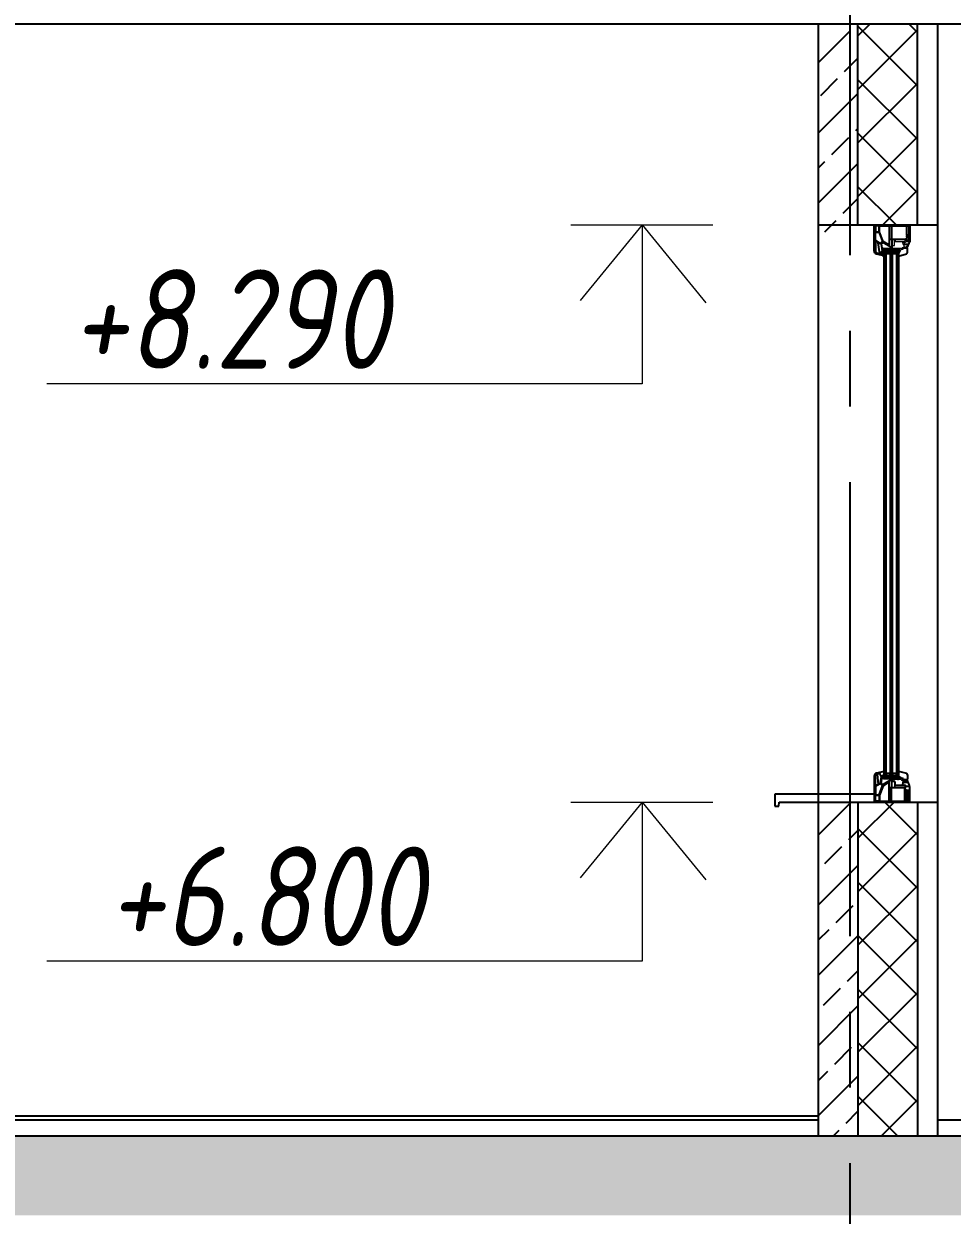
# Model space of a CAD drawing. Header units: millimetres. Extents: x -257254 to 390979, y -202328 to 355504.
# Drawn here: x 98548 to 100886, y 42935 to 45935 of the extents above; entities that cross this region are included whole.
import ezdxf
from ezdxf.enums import TextEntityAlignment as Align

# ---------------------------------------------------------------- set-up
doc = ezdxf.new("R2010")
doc.units = ezdxf.units.MM
doc.linetypes.add('CENTER2', pattern=[28.575, 19.05, -3.175, 3.175, -3.175])
doc.layers.get('0').update_dxf_attribs({"lineweight": 25})
for name, color, linetype in [('G_S1', 3, 'Continuous'), ('GASKET', 5, 'Continuous'), ('PVC', 7, 'Continuous'), ('оси', 1, 'CENTER2'), ('разрез', 40, 'Continuous')]:
    doc.layers.add(name, color=color, linetype=linetype)
doc.layers.add('RAZMER', color=250, linetype='Continuous', lineweight=13)
doc.layers.add('покрытия', color=6, linetype='Continuous', lineweight=18)
doc.styles.add('SIMPLEX', font='simplex.shx', dxfattribs={"width": 0.8, "oblique": 10})
pattern_1 = [(45, (-30, -18000), (-67.35192, 67.35192), []), (135, (-30, -18000), (-67.35192, -67.35192), [])]

msp = doc.modelspace()

# ---------------------------------------------------------------- hatches: boundary and pattern name
at = {"layer": 'разрез'}
h = msp.add_hatch(dxfattribs=at)
h.set_pattern_fill('NET', color=256, scale=30, angle=45)
h.set_pattern_definition(pattern_1)
h.paths.add_polyline_path([(100799.02596, 45935.34196), (100649.02596, 45935.34196), (100649.02596, 45428.85472), (100799.02596, 45428.85472)])
h = msp.add_hatch(dxfattribs=at)
h.set_pattern_fill('JIS_STN_2.5', color=256, scale=50)
h.set_pattern_definition([(45, (-80, -15017.21), (-88.38835, 88.38835), []), (45, (8.25, -15017.21), (-88.38835, 88.38835), [60, -25])])
h.paths.add_polyline_path([(100649.02596, 43975.34196), (100549.02596, 43975.34196), (100549.02596, 43135.34196), (100649.02596, 43135.34196)])
h.paths.add_polyline_path([(100649.02596, 45918.12924), (100549.02596, 45918.12924), (100549.02596, 45411.642), (100649.02596, 45411.642)])
h = msp.add_hatch(dxfattribs=at)
h.set_pattern_fill('NET', color=256, scale=30, angle=45)
h.set_pattern_definition(pattern_1)
h.paths.add_polyline_path([(100799.02596, 43975.34196), (100751.56261, 43975.34196), (100649.02596, 43975.34196), (100649.02596, 43135.34196), (100799.02596, 43135.34196)])
h = msp.add_hatch(dxfattribs=at)
h.set_pattern_fill('JIS_STN_2.5', color=256, scale=50)
h.set_pattern_definition([(45, (0, 3000), (-88.38835, 88.38835), []), (45, (88.25, 3000), (-88.38835, 88.38835), [60, -25])])
h.paths.add_polyline_path([(92229.02595, 43135.34196), (89829.02595, 43135.34196), (89829.02595, 42935.34196), (92229.02595, 42935.34196)])
h.paths.add_polyline_path([(96429.02596, 43135.34196), (92229.02596, 43135.34196), (92229.02596, 43015.34196), (92229.02595, 42935.34196), (96429.02596, 42935.34196)])
h.paths.add_polyline_path([(100629.02596, 43135.34196), (96429.02596, 43135.34196), (96429.02596, 42935.34196), (100629.02596, 42935.34196)])
h.paths.add_polyline_path([(102169.02596, 43135.34196), (100629.02596, 43135.34196), (100629.02596, 42935.34196), (102169.02596, 42935.34196)])

# ---------------------------------------------------------------- linework, layer by layer
at = {"color": 1, "linetype": 'Continuous', "lineweight": 25}
for p, q in [((100713.29793, 45366.57059), (100753.30821, 45369.55876)), ((100753.30821, 45366.57059), (100713.29793, 45369.55876)), ((100713.29793, 44037.62609), (100753.30821, 44034.63792)), ((100753.30821, 44037.62609), (100713.29793, 44034.63792))]:
    msp.add_line(p, q, dxfattribs=at)
at = {"color": 5}
for p, q in [((100720.33519, 45362.79024), (100719.33519, 45362.79024)), ((100720.33519, 45361.79024), (100719.33519, 45361.79024)), ((100720.33519, 45360.79024), (100719.33519, 45360.79024)), ((100720.33519, 45362.79024), (100720.33519, 45363.79024)), ((100721.33519, 45362.79024), (100721.33519, 45363.79024)), ((100722.33519, 45362.79024), (100722.33519, 45363.79024)), ((100723.33519, 45362.79024), (100723.33519, 45363.79024)), ((100724.33519, 45362.79024), (100724.33519, 45363.79024)), ((100725.33519, 45362.79024), (100725.33519, 45363.79024)), ((100726.33519, 45362.79024), (100726.33519, 45363.79024)), ((100727.33519, 45362.79024), (100727.33519, 45363.79024)), ((100728.33519, 45362.79024), (100728.33519, 45363.79024)), ((100729.33519, 45362.79024), (100729.33519, 45363.79024)), ((100730.33519, 45362.79024), (100730.33519, 45363.79024)), ((100730.33519, 45362.79024), (100730.33519, 45363.79024)), ((100730.33519, 45362.79024), (100731.33519, 45362.79024)), ((100731.33519, 45361.79024), (100730.33519, 45361.79024)), ((100731.33519, 45360.79024), (100730.33519, 45360.79024)), ((100731.33519, 45362.79024), (100731.33519, 45363.79024)), ((100736.33519, 45362.79024), (100735.33519, 45362.79024)), ((100736.33519, 45361.79024), (100735.33519, 45361.79024)), ((100736.33519, 45360.79024), (100735.33519, 45360.79024)), ((100736.33519, 45362.79024), (100736.33519, 45363.79024)), ((100737.33519, 45362.79024), (100737.33519, 45363.79024)), ((100738.33519, 45362.79024), (100738.33519, 45363.79024)), ((100739.33519, 45362.79024), (100739.33519, 45363.79024)), ((100740.33519, 45362.79024), (100740.33519, 45363.79024)), ((100741.33519, 45362.79024), (100741.33519, 45363.79024)), ((100742.33519, 45362.79024), (100742.33519, 45363.79024)), ((100743.33519, 45362.79024), (100743.33519, 45363.79024)), ((100744.33519, 45362.79024), (100744.33519, 45363.79024)), ((100745.33519, 45362.79024), (100745.33519, 45363.79024)), ((100746.33519, 45362.79024), (100746.33519, 45363.79024)), ((100746.33519, 45362.79024), (100746.33519, 45363.79024)), ((100746.33519, 45362.79024), (100747.33519, 45362.79024)), ((100747.33519, 45361.79024), (100746.33519, 45361.79024)), ((100747.33519, 45360.79024), (100746.33519, 45360.79024)), ((100747.33519, 45362.79024), (100747.33519, 45363.79024)), ((100720.33519, 45359.79024), (100719.33519, 45359.79024)), ((100720.33519, 45358.79024), (100719.33519, 45358.79024)), ((100720.33519, 45357.79024), (100719.33519, 45357.79024)), ((100720.33519, 45357.29024), (100719.33519, 45357.29024)), ((100720.33519, 45357.29024), (100720.33519, 45356.29024)), ((100721.33519, 45357.29024), (100721.33519, 45356.29024)), ((100722.33519, 45357.29024), (100722.33519, 45356.29024)), ((100723.33519, 45357.29024), (100723.33519, 45356.29024)), ((100724.33519, 45357.29024), (100724.33519, 45356.29024)), ((100725.33519, 45357.29024), (100725.33519, 45356.29024)), ((100726.33519, 45357.29024), (100726.33519, 45356.29024)), ((100727.33519, 45357.29024), (100727.33519, 45356.29024)), ((100728.33519, 45357.29024), (100728.33519, 45356.29024)), ((100729.33519, 45357.29024), (100729.33519, 45356.29024)), ((100731.33519, 45359.79024), (100730.33519, 45359.79024)), ((100731.33519, 45358.79024), (100730.33519, 45358.79024)), ((100731.33519, 45357.79024), (100730.33519, 45357.79024)), ((100730.33519, 45357.29024), (100730.33519, 45356.29024)), ((100730.33519, 45357.29024), (100730.33519, 45356.29024)), ((100730.33519, 45357.29024), (100731.33519, 45357.29024)), ((100731.33519, 45357.29024), (100731.33519, 45356.29024)), ((100736.33519, 45359.79024), (100735.33519, 45359.79024)), ((100736.33519, 45358.79024), (100735.33519, 45358.79024)), ((100736.33519, 45357.79024), (100735.33519, 45357.79024)), ((100736.33519, 45357.29024), (100735.33519, 45357.29024)), ((100736.33519, 45357.29024), (100736.33519, 45356.29024)), ((100737.33519, 45357.29024), (100737.33519, 45356.29024)), ((100738.33519, 45357.29024), (100738.33519, 45356.29024)), ((100739.33519, 45357.29024), (100739.33519, 45356.29024)), ((100740.33519, 45357.29024), (100740.33519, 45356.29024)), ((100741.33519, 45357.29024), (100741.33519, 45356.29024)), ((100742.33519, 45357.29024), (100742.33519, 45356.29024)), ((100743.33519, 45357.29024), (100743.33519, 45356.29024)), ((100744.33519, 45357.29024), (100744.33519, 45356.29024)), ((100745.33519, 45357.29024), (100745.33519, 45356.29024)), ((100747.33519, 45359.79024), (100746.33519, 45359.79024)), ((100747.33519, 45358.79024), (100746.33519, 45358.79024)), ((100747.33519, 45357.79024), (100746.33519, 45357.79024)), ((100746.33519, 45357.29024), (100746.33519, 45356.29024)), ((100746.33519, 45357.29024), (100746.33519, 45356.29024)), ((100746.33519, 45357.29024), (100747.33519, 45357.29024)), ((100747.33519, 45357.29024), (100747.33519, 45356.29024)), ((100720.33519, 44046.90644), (100719.33519, 44046.90644)), ((100720.33519, 44046.40644), (100719.33519, 44046.40644)), ((100720.33519, 44045.40644), (100719.33519, 44045.40644)), ((100720.33519, 44044.40644), (100719.33519, 44044.40644)), ((100720.33519, 44043.40644), (100719.33519, 44043.40644)), ((100720.33519, 44042.40644), (100719.33519, 44042.40644)), ((100720.33519, 44041.40644), (100719.33519, 44041.40644)), ((100720.33519, 44046.90644), (100720.33519, 44047.90644)), ((100720.33519, 44041.40644), (100720.33519, 44040.40644)), ((100721.33519, 44046.90644), (100721.33519, 44047.90644)), ((100721.33519, 44041.40644), (100721.33519, 44040.40644)), ((100722.33519, 44046.90644), (100722.33519, 44047.90644)), ((100722.33519, 44041.40644), (100722.33519, 44040.40644)), ((100723.33519, 44046.90644), (100723.33519, 44047.90644)), ((100723.33519, 44041.40644), (100723.33519, 44040.40644)), ((100724.33519, 44046.90644), (100724.33519, 44047.90644)), ((100724.33519, 44041.40644), (100724.33519, 44040.40644)), ((100725.33519, 44046.90644), (100725.33519, 44047.90644)), ((100725.33519, 44041.40644), (100725.33519, 44040.40644)), ((100726.33519, 44046.90644), (100726.33519, 44047.90644)), ((100726.33519, 44041.40644), (100726.33519, 44040.40644)), ((100727.33519, 44046.90644), (100727.33519, 44047.90644)), ((100727.33519, 44041.40644), (100727.33519, 44040.40644)), ((100728.33519, 44046.90644), (100728.33519, 44047.90644)), ((100728.33519, 44041.40644), (100728.33519, 44040.40644)), ((100729.33519, 44046.90644), (100729.33519, 44047.90644)), ((100729.33519, 44041.40644), (100729.33519, 44040.40644)), ((100730.33519, 44046.90644), (100730.33519, 44047.90644)), ((100730.33519, 44046.90644), (100730.33519, 44047.90644)), ((100730.33519, 44046.90644), (100731.33519, 44046.90644)), ((100731.33519, 44046.40644), (100730.33519, 44046.40644)), ((100731.33519, 44045.40644), (100730.33519, 44045.40644)), ((100731.33519, 44044.40644), (100730.33519, 44044.40644)), ((100731.33519, 44043.40644), (100730.33519, 44043.40644)), ((100731.33519, 44042.40644), (100730.33519, 44042.40644)), ((100730.33519, 44041.40644), (100730.33519, 44040.40644)), ((100730.33519, 44041.40644), (100730.33519, 44040.40644)), ((100730.33519, 44041.40644), (100731.33519, 44041.40644)), ((100731.33519, 44046.90644), (100731.33519, 44047.90644)), ((100731.33519, 44041.40644), (100731.33519, 44040.40644)), ((100736.33519, 44046.90644), (100735.33519, 44046.90644)), ((100736.33519, 44046.40644), (100735.33519, 44046.40644)), ((100736.33519, 44045.40644), (100735.33519, 44045.40644)), ((100736.33519, 44044.40644), (100735.33519, 44044.40644)), ((100736.33519, 44043.40644), (100735.33519, 44043.40644)), ((100736.33519, 44042.40644), (100735.33519, 44042.40644)), ((100736.33519, 44041.40644), (100735.33519, 44041.40644)), ((100736.33519, 44046.90644), (100736.33519, 44047.90644)), ((100736.33519, 44041.40644), (100736.33519, 44040.40644)), ((100737.33519, 44046.90644), (100737.33519, 44047.90644)), ((100737.33519, 44041.40644), (100737.33519, 44040.40644)), ((100738.33519, 44046.90644), (100738.33519, 44047.90644)), ((100738.33519, 44041.40644), (100738.33519, 44040.40644)), ((100739.33519, 44046.90644), (100739.33519, 44047.90644)), ((100739.33519, 44041.40644), (100739.33519, 44040.40644)), ((100740.33519, 44046.90644), (100740.33519, 44047.90644)), ((100740.33519, 44041.40644), (100740.33519, 44040.40644)), ((100741.33519, 44046.90644), (100741.33519, 44047.90644)), ((100741.33519, 44041.40644), (100741.33519, 44040.40644)), ((100742.33519, 44046.90644), (100742.33519, 44047.90644)), ((100742.33519, 44041.40644), (100742.33519, 44040.40644)), ((100743.33519, 44046.90644), (100743.33519, 44047.90644)), ((100743.33519, 44041.40644), (100743.33519, 44040.40644)), ((100744.33519, 44046.90644), (100744.33519, 44047.90644)), ((100744.33519, 44041.40644), (100744.33519, 44040.40644)), ((100745.33519, 44046.90644), (100745.33519, 44047.90644)), ((100745.33519, 44041.40644), (100745.33519, 44040.40644)), ((100746.33519, 44046.90644), (100746.33519, 44047.90644)), ((100746.33519, 44046.90644), (100746.33519, 44047.90644)), ((100746.33519, 44046.90644), (100747.33519, 44046.90644)), ((100747.33519, 44046.40644), (100746.33519, 44046.40644)), ((100747.33519, 44045.40644), (100746.33519, 44045.40644)), ((100747.33519, 44044.40644), (100746.33519, 44044.40644)), ((100747.33519, 44043.40644), (100746.33519, 44043.40644)), ((100747.33519, 44042.40644), (100746.33519, 44042.40644)), ((100746.33519, 44041.40644), (100746.33519, 44040.40644)), ((100746.33519, 44041.40644), (100746.33519, 44040.40644)), ((100746.33519, 44041.40644), (100747.33519, 44041.40644)), ((100747.33519, 44046.90644), (100747.33519, 44047.90644)), ((100747.33519, 44041.40644), (100747.33519, 44040.40644))]:
    msp.add_line(p, q, dxfattribs=at)
for points in [[(100727.68936, 45378.96636, -0.5773502692), (100727.23936, 45378.70655), (100712.28759, 45387.33896, -0.1763269807), (100712.15568, 45387.49616), (100703.60745, 45410.98224, -0.0874886635), (100703.58936, 45411.08484), (100703.58936, 45426.03194, -0.4142135624), (100703.88936, 45426.33194), (100727.38936, 45426.33194, -0.4142135624), (100727.68936, 45426.03194)], [(100727.68936, 44025.23032, 0.5773502692), (100727.23936, 44025.49013), (100712.28759, 44016.85772, 0.1763269807), (100712.15568, 44016.70052), (100703.60745, 43993.21444, 0.0874886635), (100703.58936, 43993.11184), (100703.58936, 43978.16474, 0.4142135624), (100703.88936, 43977.86474), (100727.38936, 43977.86474, 0.4142135624), (100727.68936, 43978.16474)]]:
    msp.add_lwpolyline(points, format="xyb", close=True)
at = {"color": 1, "linetype": 'Continuous', "lineweight": 25}
for points in [[(100715.30771, 45366.57059), (100713.29793, 45366.57059), (100713.29793, 45369.55876), (100753.30821, 45369.55876), (100753.30821, 45366.57059)], [(100715.30771, 44037.62609), (100713.29793, 44037.62609), (100713.29793, 44034.63792), (100753.30821, 44034.63792), (100753.30821, 44037.62609)]]:
    msp.add_lwpolyline(points, close=True, dxfattribs=at)
at = {"color": 5}
for points in [[(100731.33519, 45363.79024), (100731.33519, 45356.29024), (100719.33519, 45356.29024), (100719.33519, 45363.79024)], [(100730.33519, 45362.79024), (100730.33519, 45357.29024), (100720.33519, 45357.29024), (100720.33519, 45362.79024)], [(100747.33519, 45363.79024), (100747.33519, 45356.29024), (100735.33519, 45356.29024), (100735.33519, 45363.79024)], [(100746.33519, 45362.79024), (100746.33519, 45357.29024), (100736.33519, 45357.29024), (100736.33519, 45362.79024)], [(100731.33519, 44040.40644), (100731.33519, 44047.90644), (100719.33519, 44047.90644), (100719.33519, 44040.40644)], [(100730.33519, 44041.40644), (100730.33519, 44046.90644), (100720.33519, 44046.90644), (100720.33519, 44041.40644)], [(100747.33519, 44040.40644), (100747.33519, 44047.90644), (100735.33519, 44047.90644), (100735.33519, 44040.40644)], [(100746.33519, 44041.40644), (100746.33519, 44046.90644), (100736.33519, 44046.90644), (100736.33519, 44041.40644)]]:
    msp.add_lwpolyline(points, close=True, dxfattribs=at)
at = {"layer": 'G_S1'}
for points in [[(100715.33519, 44037.62609), (100715.33519, 45366.57059), (100719.33519, 45366.5704), (100719.33519, 44037.62609)], [(100731.33519, 44037.62609), (100731.33519, 45366.57078), (100735.33519, 45366.57059), (100735.33519, 44037.62609)], [(100747.33519, 44037.62704), (100747.33515, 45366.57078), (100751.33515, 45366.57059), (100751.33519, 44037.62704)]]:
    msp.add_lwpolyline(points, close=True, dxfattribs=at)
at = {"layer": 'GASKET', "color": 5, "linetype": 'Continuous'}
msp.add_lwpolyline([(100712.66519, 45360.41237, 0.4142135624), (100711.96519, 45361.11237), (100711.86519, 45361.11237, 0.4142135624), (100711.56519, 45360.81237), (100711.56519, 45359.96597), (100711.26519, 45359.79276, -0.5773502692), (100710.36519, 45360.31238), (100710.36519, 45360.76238, 0.4142135624), (100709.86519, 45361.26238), (100709.56519, 45361.26238, 0.0200240707), (100709.28519, 45361.25116, 0.3909468838), (100708.36519, 45360.25437), (100708.36519, 45355.27039, 0.3909468838), (100709.28519, 45354.2736), (100709.56519, 45354.26238), (100709.86519, 45354.26238, 0.4142135624), (100710.36519, 45354.76238), (100710.36519, 45355.21238, -0.5773502692), (100711.26519, 45355.732), (100711.56519, 45355.55879), (100711.56519, 45351.51198), (100714.94904, 45350.49756, 0.5023341752), (100715.33518, 45350.78493), (100715.33519, 45357.54674), (100712.89791, 45358.27739, -0.349418093), (100712.66519, 45358.56975)], format="xyb", close=True, dxfattribs=at)
at = {"layer": 'PVC'}
for p, q in [((100690.01427, 45363.39129), (100690.01427, 45428.85472)), ((100692.88212, 45428.88273), (100701.47646, 45428.88273)), ((100692.96827, 45428.85472), (100701.56261, 45428.85472)), ((100704.85208, 45428.88273), (100745.17646, 45428.88273)), ((100748.55208, 45428.88273), (100757.14642, 45428.88273)), ((100748.63823, 45428.85472), (100757.23257, 45428.85472)), ((100760.51427, 45428.88273), (100764.91427, 45428.88273)), ((100768.28212, 45428.88273), (100777.14642, 45428.88273)), ((100768.36827, 45428.85472), (100777.23257, 45428.85472)), ((100780.01427, 45428.88273), (100780.01427, 45390.33273)), ((100734.01427, 45391.58273), (100734.01427, 45370.08273)), ((100734.10042, 45391.55472), (100734.10042, 45370.05472)), ((100768.07554, 45392.58273), (100735.01427, 45392.58273)), ((100768.16169, 45392.55472), (100735.10042, 45392.55472)), ((100768.02449, 45389.96038), (100768.5585, 45391.95332)), ((100768.11064, 45389.93236), (100768.64465, 45391.92531)), ((100771.4421, 45396.58273), (100770.4421, 45395.58273)), ((100770.4421, 45395.58273), (100771.50423, 45390.36219)), ((100771.52825, 45396.55472), (100770.52825, 45395.55472)), ((100770.52825, 45395.55472), (100771.59038, 45390.33418)), ((100776.21427, 45396.58273), (100771.4421, 45396.58273)), ((100776.30042, 45396.55472), (100771.52825, 45396.55472)), ((100775.52187, 45390.35331), (100775.71869, 45391.46956)), ((100775.60801, 45390.3253), (100775.80484, 45391.44154)), ((100776.21109, 45391.88273), (100777.21427, 45391.88273)), ((100776.29724, 45391.85472), (100777.30042, 45391.85472)), ((100777.71427, 45392.38273), (100777.71427, 45395.08273)), ((100777.80042, 45392.35472), (100777.80042, 45395.05472)), ((100780.01427, 45390.33273), (100779.26427, 45389.58273)), ((100707.52946, 45380.11691), (100709.96869, 45366.28335)), ((100707.61561, 45380.0889), (100710.05484, 45366.25533)), ((100711.09934, 45384.28984), (100707.80955, 45381.00005)), ((100711.18549, 45384.26183), (100707.8957, 45380.97203)), ((100709.81427, 45361.23273), (100709.51427, 45361.23273)), ((100709.90042, 45361.20472), (100709.60042, 45361.20472)), ((100710.01427, 45365.7624), (100710.01427, 45363.08273)), ((100710.10042, 45365.73439), (100710.10042, 45363.05472)), ((100710.31427, 45360.28273), (100710.31427, 45360.73273)), ((100710.40042, 45360.25472), (100710.40042, 45360.70472)), ((100711.51427, 45361.58273), (100711.51427, 45359.93632)), ((100711.60042, 45361.55472), (100711.60042, 45359.90831)), ((100731.01427, 45373.64779), (100712.30645, 45384.44876)), ((100731.10042, 45373.61978), (100712.3926, 45384.42074)), ((100731.51427, 45370.08273), (100731.51427, 45372.78177)), ((100731.60042, 45370.05472), (100731.60042, 45372.75375)), ((100733.51427, 45369.58273), (100732.01427, 45369.58273)), ((100733.60042, 45369.55472), (100732.10042, 45369.55472)), ((100751.33515, 45356.42855), (100756.85995, 45367.20381)), ((100751.33515, 45350.85472), (100751.33515, 45362.00239)), ((100759.01852, 45368.55472), (100762.10042, 45368.55472)), ((100762.60042, 45369.05472), (100762.60042, 45369.45472)), ((100764.70042, 45371.55472), (100767.0121, 45371.55472)), ((100767.0121, 45371.55472), (100773.35042, 45371.55472)), ((100771.04741, 45389.76361), (100768.33415, 45389.58339)), ((100771.13356, 45389.73559), (100768.4203, 45389.55538)), ((100769.85042, 45373.75472), (100769.56597, 45372.14154)), ((100774.10042, 45370.80472), (100773.35042, 45371.55472)), ((100774.10042, 45359.92118), (100774.10042, 45370.80472)), ((100778.76427, 45389.58273), (100775.98113, 45389.76759)), ((100778.85042, 45389.55472), (100776.06728, 45389.73957)), ((100779.26427, 45389.58273), (100778.76427, 45389.58273)), ((100779.35042, 45389.55472), (100778.85042, 45389.55472)), ((100711.13662, 45351.59295), (100695.94372, 45355.66388)), ((100709.51427, 45354.23273), (100709.81427, 45354.23273)), ((100709.60042, 45354.20472), (100709.90042, 45354.20472)), ((100710.31427, 45354.73273), (100710.31427, 45355.18273)), ((100710.40042, 45354.70472), (100710.40042, 45355.15472)), ((100711.51427, 45359.93632), (100711.21427, 45359.76312)), ((100711.21427, 45355.70235), (100711.51427, 45355.52914)), ((100711.60042, 45359.90831), (100711.30042, 45359.7351)), ((100711.30042, 45355.67433), (100711.60042, 45355.50113)), ((100711.51427, 45355.52914), (100711.51427, 45351.88273)), ((100711.60042, 45355.50113), (100711.60042, 45351.85472)), ((100751.33515, 45350.57064), (100771.38605, 45356.13342)), ((100754.4248, 45359.66375), (100754.60042, 45359.66375)), ((100754.90042, 45350.55472), (100754.90042, 45350.55472)), ((100690.10042, 44040.83341), (100690.10042, 43975.34196)), ((100715.33519, 44052.63174), (100696.02987, 44048.56081)), ((100710.10042, 44038.46229), (100710.10042, 44041.14196)), ((100751.33518, 44053.62604), (100771.38605, 44048.06327)), ((100751.33519, 44041.1452), (100756.85995, 44036.99287)), ((100774.10042, 44044.2755), (100774.10042, 44033.39196)), ((100707.61561, 44024.10778), (100710.05484, 44037.94135)), ((100711.18549, 44019.93486), (100707.8957, 44023.22465)), ((100731.10042, 44030.5769), (100712.3926, 44019.77594)), ((100731.60042, 44034.14196), (100731.60042, 44031.44293)), ((100733.60042, 44034.64196), (100732.10042, 44034.64196)), ((100734.10042, 44012.64196), (100734.10042, 44034.14196)), ((100768.16169, 44011.64196), (100735.10042, 44011.64196)), ((100759.01852, 44035.64196), (100762.10042, 44035.64196)), ((100762.60042, 44035.14196), (100762.60042, 44034.74196)), ((100764.70042, 44032.64196), (100767.0121, 44032.64196)), ((100765.75042, 44028.64196), (100766.21311, 44028.64196)), ((100765.75042, 44026.64196), (100767.36781, 44026.64196)), ((100766.64612, 44028.89196), (100767.6634, 44030.65394)), ((100767.7228, 44030.99077), (100767.5045, 44032.22879)), ((100767.80083, 44026.89196), (100769.85042, 44030.44196)), ((100768.11064, 44014.26432), (100768.64465, 44012.27137)), ((100776.06728, 44014.45711), (100768.4203, 44014.6413)), ((100769.85042, 44030.44196), (100769.56597, 44032.05514)), ((100770.05838, 44032.64196), (100773.35042, 44032.64196)), ((100774.10042, 44033.39196), (100773.35042, 44032.64196)), ((100778.85042, 44014.64196), (100776.06728, 44014.45711)), ((100779.35042, 44014.64196), (100778.85042, 44014.64196)), ((100780.10042, 44013.89196), (100779.35042, 44014.64196)), ((100780.10042, 43975.34196), (100780.10042, 44013.89196)), ((100690.10042, 43975.34196), (100701.56261, 43975.34196)), ((100701.56261, 43975.34196), (100768.36827, 43975.34196)), ((100768.36827, 43975.34196), (100780.10042, 43975.34196))]:
    msp.add_line(p, q, dxfattribs=at)
at = {"layer": 'PVC', "linetype": 'Continuous', "lineweight": 0}
for p, q in [((100741.10042, 45377.55472), (100741.10042, 45392.05472)), ((100741.60042, 45392.55472), (100742.60042, 45392.55472)), ((100743.10042, 45392.05472), (100743.10042, 45387.55472)), ((100735.10039, 45370.05876), (100735.10039, 45376.55472)), ((100735.60039, 45377.05472), (100740.60042, 45377.05472)), ((100749.80039, 45369.55876), (100735.60039, 45369.55876)), ((100743.60042, 45387.05472), (100767.44238, 45387.05472)), ((100750.10039, 45369.85876), (100749.80039, 45369.55876)), ((100750.40039, 45369.55876), (100750.10039, 45369.85876)), ((100759.60039, 45369.55876), (100750.40039, 45369.55876)), ((100760.10039, 45371.05876), (100760.10039, 45370.05876)), ((100762.47117, 45371.55876), (100760.60039, 45371.55876)), ((100763.10139, 45380.05367), (100762.20593, 45384.45503)), ((100765.13356, 45371.73559), (100762.47117, 45371.55876)), ((100762.69589, 45385.05472), (100767.44238, 45385.05472)), ((100764.11363, 45379.96852), (100763.94491, 45379.79981)), ((100765.52825, 45378.55472), (100764.52825, 45377.55472)), ((100764.52825, 45377.55472), (100765.59038, 45372.33418)), ((100775.07189, 45380.55431), (100765.52784, 45380.55431)), ((100773.26639, 45378.55472), (100765.52825, 45378.55472)), ((100769.60801, 45372.3253), (100769.8401, 45373.64154)), ((100772.85042, 45371.55472), (100770.06728, 45371.73957)), ((100770.33251, 45374.05472), (100771.7927, 45374.05472)), ((100770.40042, 45389.55472), (100776.05838, 45389.55472)), ((100770.40042, 45387.55472), (100777.59838, 45387.55472)), ((100772.25352, 45374.36069), (100773.72721, 45377.86069)), ((100773.35042, 45371.55472), (100772.85042, 45371.55472)), ((100774.10042, 45372.30472), (100773.35042, 45371.55472)), ((100780.10042, 45386.55472), (100774.10042, 45372.30472)), ((100778.05919, 45386.86069), (100775.5327, 45380.86028)), ((100776.05838, 45389.55472), (100779.35042, 45389.55472)), ((100735.10039, 44034.13792), (100735.10039, 44027.64196)), ((100749.80039, 44034.63792), (100735.60039, 44034.63792)), ((100735.60039, 44027.14196), (100740.60042, 44027.14196)), ((100737.10039, 44032.13792), (100737.10039, 44029.64196)), ((100749.04682, 44032.63792), (100737.60039, 44032.63792)), ((100737.60039, 44029.14196), (100740.60042, 44029.14196)), ((100741.10042, 44026.64196), (100741.10042, 44012.14196)), ((100741.60042, 44011.64196), (100742.60042, 44011.64196)), ((100743.10042, 44026.64196), (100743.10042, 44019.64196)), ((100743.10042, 44012.14196), (100743.10042, 44016.64196)), ((100743.60042, 44019.14196), (100760.55287, 44019.14196)), ((100743.60042, 44017.14196), (100767.44238, 44017.14196)), ((100750.10039, 44034.33792), (100749.80039, 44034.63792)), ((100750.40039, 44034.63792), (100750.10039, 44034.33792)), ((100759.60039, 44034.63792), (100750.40039, 44034.63792)), ((100757.78119, 44032.63792), (100751.15395, 44032.63792)), ((100760.10039, 44033.13792), (100760.10039, 44034.13792)), ((100761.9347, 44030.66915), (100760.4347, 44030.66915)), ((100762.47117, 44032.63792), (100760.60039, 44032.63792)), ((100761.04283, 44019.54228), (100763.17426, 44030.01858)), ((100762.71743, 44030.61716), (100761.9347, 44030.66915)), ((100763.10139, 44024.14301), (100762.20593, 44019.74165)), ((100765.13356, 44032.46109), (100762.47117, 44032.63792)), ((100762.69589, 44019.14196), (100767.44238, 44019.14196)), ((100764.11363, 44024.22816), (100763.94491, 44024.39688)), ((100764.52825, 44026.64196), (100765.59038, 44031.8625)), ((100765.52825, 44025.64196), (100764.52825, 44026.64196)), ((100775.07189, 44023.64237), (100765.52784, 44023.64237)), ((100773.26639, 44025.64196), (100765.52825, 44025.64196)), ((100769.60801, 44031.87138), (100769.8401, 44030.55514)), ((100772.85042, 44032.64196), (100770.06728, 44032.45711)), ((100770.33251, 44030.14196), (100771.7927, 44030.14196)), ((100770.40042, 44016.64196), (100777.59838, 44016.64196)), ((100770.40042, 44014.64196), (100776.05838, 44014.64196)), ((100772.25352, 44029.83599), (100773.72721, 44026.33599)), ((100773.35042, 44032.64196), (100772.85042, 44032.64196)), ((100774.10042, 44031.89196), (100773.35042, 44032.64196)), ((100780.10042, 44017.64196), (100774.10042, 44031.89196)), ((100778.05919, 44017.33599), (100775.5327, 44023.3364)), ((100776.05838, 44014.64196), (100779.35042, 44014.64196)), ((100779.35042, 44014.64196), (100780.10042, 44015.39196)), ((100780.10042, 44015.39196), (100780.10042, 44017.64196))]:
    msp.add_line(p, q, dxfattribs=at)
at = {"layer": 'PVC'}
for points in [[(100711.22277, 45351.56494), (100696.02987, 45355.63587, -0.3394542589), (100690.10042, 45363.36327), (100690.10042, 45428.85472), (100780.10042, 45428.85472), (100780.10042, 45390.30472), (100779.35042, 45389.55472), (100780.10042, 45388.80472), (100780.10042, 45386.55472)], [(100732.90042, 45426.35472, -0.4142135624), (100733.40042, 45425.85472), (100733.40042, 45394.89538, -0.2522636525), (100733.17542, 45394.47779, 0.1521672479), (100731.85583, 45392.86722, -0.3056146846), (100731.39232, 45392.55472), (100728.90042, 45392.55472, -0.4142135624), (100728.40042, 45393.05472), (100728.40042, 45425.85472, -0.4142135624), (100728.90042, 45426.35472)], [(100728.90042, 45426.35472), (100776.80042, 45426.35472, -0.4142135624), (100777.30042, 45425.85472), (100777.30042, 45404.05472, -0.4142135624), (100776.80042, 45403.55472), (100772.80042, 45403.55472, -0.4142135624), (100772.30042, 45404.05472), (100772.30042, 45425.85472, -0.4142135624), (100772.80042, 45426.35472)], [(100732.90042, 43977.84196, 0.4142135624), (100733.40042, 43978.34196), (100733.40042, 44009.3013, 0.2522636525), (100733.17542, 44009.71889, -0.1521672479), (100731.85583, 44011.32946, 0.3056146846), (100731.39232, 44011.64196), (100728.90042, 44011.64196, 0.4142135624), (100728.40042, 44011.14196), (100728.40042, 43978.34196, 0.4142135624), (100728.90042, 43977.84196)], [(100728.90042, 43977.84196), (100776.80042, 43977.84196, 0.4142135624), (100777.30042, 43978.34196), (100777.30042, 44000.14196, 0.4142135624), (100776.80042, 44000.64196), (100772.80042, 44000.64196, 0.4142135624), (100772.30042, 44000.14196), (100772.30042, 43978.34196, 0.4142135624), (100772.80042, 43977.84196)]]:
    msp.add_lwpolyline(points, format="xyb", dxfattribs=at)
for points in [[(100693.40042, 45411.60472), (100702.00042, 45411.60472, 0.4142135624), (100702.50042, 45412.10472), (100702.50042, 45425.85472, 0.4142135624), (100702.00042, 45426.35472), (100693.40042, 45426.35472, 0.4142135624), (100692.90042, 45425.85472), (100692.90042, 45412.10472, 0.4142135624)], [(100703.60042, 45411.05472), (100703.60042, 45425.85472, -0.4142135624), (100704.10042, 45426.35472), (100727.20042, 45426.35472, -0.4142135624), (100727.70042, 45425.85472), (100727.70042, 45379.33555, -0.5773502692), (100726.95042, 45378.90253), (100713.6426, 45386.58581, 0.0791628029), (100712.61401, 45386.97956, -0.259106532), (100712.24722, 45387.29782)], [(100692.90042, 45410.00472, -0.4142135624), (100693.40042, 45410.50472), (100702.2799, 45410.50472, -0.3152987889), (100702.74975, 45410.17573), (100711.00701, 45387.48908, -0.415199181), (100710.7066, 45386.84765, 0.110368962), (100709.41772, 45386.02959), (100706.04938, 45382.66125, -0.3394542589), (100705.44583, 45382.58179), (100693.15042, 45389.68055, -0.2679491924), (100692.90042, 45390.11356)], [(100772.30042, 45401.95472, -0.4142135624), (100772.80042, 45402.45472), (100776.80042, 45402.45472, -0.4142135624), (100777.30042, 45401.95472), (100777.30042, 45399.55472, -0.4142135624), (100776.80042, 45399.05472), (100772.80042, 45399.05472, -0.4142135624), (100772.30042, 45399.55472)], [(100692.90042, 45387.68869), (100692.90042, 45363.36327, 0.3394542589), (100696.75456, 45358.34046), (100697.2207, 45358.21556, 0.0665911149), (100703.80331, 45356.45175), (100700.07266, 45384.08047, 0.2914734196), (100699.82456, 45384.55706), (100693.65042, 45388.12171, 0.5773502692)], [(100692.90042, 44016.50799), (100692.90042, 44040.83341, -0.3394542589), (100696.75456, 44045.85622), (100697.2207, 44045.98112, -0.4663076582), (100697.84821, 44045.54174), (100700.07266, 44020.11621, -0.2914734196), (100699.82456, 44019.63962), (100693.65042, 44016.07497, -0.5773502692)], [(100700.7009, 44020.96692), (100698.51942, 44045.90136, -0.3639702343), (100698.88811, 44046.4279), (100703.80331, 44047.74493, -0.5461192343), (100704.17679, 44047.40533, 0.3391374696), (100707.30875, 44041.49214, -0.2932527546), (100707.60042, 44041.03761), (100707.60042, 44038.41855), (100705.15359, 44024.5419, 0.1007420008), (100705.19027, 44023.14616, -0.3298024597), (100704.95311, 44022.60058), (100701.449, 44020.57749, -0.5486187866)], [(100692.90042, 43994.19196, 0.4142135624), (100693.40042, 43993.69196), (100702.2799, 43993.69196, 0.3152987889), (100702.74975, 43994.02095), (100711.00701, 44016.7076, 0.415199181), (100710.7066, 44017.34903, -0.110368962), (100709.41772, 44018.16709), (100706.04938, 44021.53543, 0.3394542589), (100705.44583, 44021.61489), (100693.15042, 44014.51613, 0.2679491924), (100692.90042, 44014.08312)], [(100703.60042, 43993.14196), (100703.60042, 43978.34196, 0.4142135624), (100704.10042, 43977.84196), (100727.20042, 43977.84196, 0.4142135624), (100727.70042, 43978.34196), (100727.70042, 44024.86114, 0.5773502692), (100726.95042, 44025.29415), (100713.6426, 44017.61087, -0.0791628029), (100712.61401, 44017.21712, 0.259106532), (100712.24722, 44016.89886)], [(100693.40042, 43992.59196), (100702.00042, 43992.59196, -0.4142135624), (100702.50042, 43992.09196), (100702.50042, 43978.34196, -0.4142135624), (100702.00042, 43977.84196), (100693.40042, 43977.84196, -0.4142135624), (100692.90042, 43978.34196), (100692.90042, 43992.09196, -0.4142135624)], [(100766.60042, 44002.24196, 0.4142135624), (100767.10042, 44001.74196), (100771.10042, 44001.74196, 0.4142135624), (100771.60042, 44002.24196), (100771.60042, 44004.67263, 0.3728956847), (100771.17172, 44005.16751, -0.1619694649), (100769.76048, 44005.8742), (100768.76048, 44006.8742, -0.1989123674), (100768.02825, 44008.64196, 0.4142135624), (100767.52825, 44009.14196), (100767.10042, 44009.14196, 0.4142135624), (100766.60042, 44008.64196)], [(100766.60042, 43978.34196, 0.4142135624), (100767.10042, 43977.84196), (100771.10042, 43977.84196, 0.4142135624), (100771.60042, 43978.34196), (100771.60042, 44000.14196, 0.4142135624), (100771.10042, 44000.64196), (100767.10042, 44000.64196, 0.4142135624), (100766.60042, 44000.14196)], [(100772.30042, 44002.24196, 0.4142135624), (100772.80042, 44001.74196), (100776.80042, 44001.74196, 0.4142135624), (100777.30042, 44002.24196), (100777.30042, 44004.64196, 0.4142135624), (100776.80042, 44005.14196), (100772.80042, 44005.14196, 0.4142135624), (100772.30042, 44004.64196)]]:
    msp.add_lwpolyline(points, format="xyb", close=True, dxfattribs=at)
for centre, radius, start, end in [((100692.88212, 45429.38273), 0.5, 185.0000001, 270.0000001), ((100701.47646, 45429.38273), 0.5, 270.0000001, 355.0000001), ((100704.85208, 45429.38273), 0.5, 185.0000001, 270.00000011), ((100745.17646, 45429.38273), 0.5, 270.0000001, 355.0000001), ((100748.55208, 45429.38273), 0.5, 185.0000001, 270.0000001), ((100757.14642, 45429.38273), 0.5, 270.0000001, 355.0000001), ((100760.51427, 45429.38273), 0.5, 180.0000001, 270.0000001), ((100764.91427, 45429.38273), 0.5, 270.0000001, 0.0000001), ((100768.28212, 45429.38273), 0.5, 185.0000001, 270.00000011), ((100777.14642, 45429.38273), 0.5, 270.0000001, 355.0000001), ((100735.01427, 45391.58273), 1, 90.0000001, 180.0000001), ((100735.10042, 45391.55472), 1, 90.0000001, 180.0000001), ((100768.07554, 45392.08273), 0.5, 345.0000001, 90.0000001), ((100768.16169, 45392.05472), 0.5, 345.0000001, 90.0000001), ((100771.01427, 45390.26251), 0.5, 273.8000001, 11.5000001), ((100771.10042, 45390.23449), 0.5, 273.8000001, 11.5000001), ((100776.01427, 45390.26649), 0.5, 170.0000001, 266.2000001), ((100776.10042, 45390.23848), 0.5, 170.0000001, 266.2000001), ((100776.21109, 45391.38273), 0.5, 90.0000001, 170.0000001), ((100776.29724, 45391.35472), 0.5, 90.0000001, 170.0000001), ((100776.21427, 45395.08273), 1.5, 0.0000001, 90.0000001), ((100776.30042, 45395.05472), 1.5, 0.0000001, 90.0000001), ((100777.21427, 45392.38273), 0.5, 270.0000001, 0.0000001), ((100777.30042, 45392.35472), 0.5, 270.0000001, 0.0000001), ((100698.01427, 45363.39129), 8, 180.0000001, 255.0000001), ((100709.51427, 45357.73273), 3.5, 90.0000001, 270.0000001), ((100709.60042, 45357.70472), 3.5, 90.0000001, 270.0000001), ((100708.51427, 45380.29056), 1, 134.80690669, 190.0000001), ((100708.60042, 45380.26255), 1, 134.80690669, 190.0000001), ((100709.81427, 45360.73273), 0.5, 0.0000001, 90.0000001), ((100709.90042, 45360.70472), 0.5, 0.0000001, 90.0000001), ((100707.01427, 45365.7624), 3, 0.0000001, 10.0000001), ((100710.51427, 45363.08273), 0.5, 180.0000001, 270.0000001), ((100707.10042, 45365.73439), 3, 0.0000001, 10.0000001), ((100710.60042, 45363.05472), 0.5, 180.0000001, 270.0000001), ((100710.91427, 45360.28273), 0.6, 180.0000001, 300.0000001), ((100711.00042, 45360.25472), 0.6, 180.0000001, 300.0000001), ((100710.51427, 45361.58273), 1, 0.0000001, 90.0000001), ((100710.60042, 45361.55472), 1, 0.0000001, 90.0000001), ((100711.80645, 45383.58273), 1, 60.0000001, 135.0000001), ((100711.8926, 45383.55472), 1, 60.0000001, 135.0000001), ((100730.51427, 45372.78177), 1, 0.0000001, 60.0000001), ((100730.60042, 45372.75375), 1, 0.0000001, 60.0000001), ((100732.01427, 45370.08273), 0.5, 180.0000001, 270.0000001), ((100732.10042, 45370.05472), 0.5, 180.0000001, 270.0000001), ((100733.51427, 45370.08273), 0.5, 270.0000001, 0.0000001), ((100733.60042, 45370.05472), 0.5, 270.0000001, 0.0000001), ((100759.01852, 45366.15472), 2.4, 90, 154.07952885), ((100762.10042, 45369.05472), 0.5, 270, 0), ((100764.70042, 45369.45472), 2.1, 90, 180), ((100768.31427, 45389.88273), 0.3, 165.0000001, 273.8000001), ((100768.40042, 45389.85472), 0.3, 165.0000001, 273.8000001), ((100709.81427, 45354.73273), 0.5, 270.0000001, 0.0000001), ((100709.90042, 45354.70472), 0.5, 270.0000001, 0.0000001), ((100710.91427, 45355.18273), 0.6, 60.0000001, 180.0000001), ((100711.00042, 45355.15472), 0.6, 60.0000001, 180.0000001), ((100711.21427, 45351.88273), 0.3, 255.0000001, 0.0000001), ((100711.30042, 45351.85472), 0.3, 255.0000001, 0.0000001), ((100770.10042, 45359.92118), 4, 288.7480945, 0), ((100698.10042, 44040.83341), 8, 104.9999999, 179.9999999), ((100710.60042, 44041.14196), 0.5, 89.9999999, 179.9999999), ((100715.21527, 44031.50073), 11.14188, 89.38333603, 114.4682902), ((100770.10042, 44044.2755), 4, 0, 71.2519055), ((100708.60042, 44023.93413), 1, 169.9999999, 225.19309331), ((100707.10042, 44038.46229), 3, 349.9999999, 359.9999999), ((100711.8926, 44020.64196), 1, 224.9999999, 299.9999999), ((100730.60042, 44031.44293), 1, 299.9999999, 359.9999999), ((100732.10042, 44034.14196), 0.5, 89.9999999, 179.9999999), ((100733.60042, 44034.14196), 0.5, 359.9999999, 89.9999999), ((100735.10042, 44012.64196), 1, 179.9999999, 269.9999999), ((100759.01852, 44038.04196), 2.4, 205.92047115, 270), ((100762.10042, 44035.14196), 0.5, 0, 90), ((100764.70042, 44034.74196), 2.1, 180, 270), ((100765.75042, 44027.64196), 1, 90, 270), ((100766.21311, 44029.14196), 0.5, 270, 330), ((100767.0121, 44032.14196), 0.5, 10, 90), ((100767.36781, 44027.14196), 0.5, 270, 330), ((100767.23039, 44030.90394), 0.5, 330, 10), ((100768.40042, 44014.34196), 0.3, 86.1999999, 194.9999999), ((100768.16169, 44012.14196), 0.5, 269.9999999, 14.9999999), ((100770.05838, 44032.14196), 0.5, 90, 190)]:
    msp.add_arc(centre, radius, start, end, dxfattribs=at)
at = {"layer": 'PVC', "linetype": 'Continuous', "lineweight": 0}
for centre, radius, start, end in [((100741.60042, 45392.05472), 0.5, 90.0000001, 180.0000001), ((100742.60042, 45392.05472), 0.5, 0.0000001, 90.0000001), ((100735.60039, 45376.55472), 0.5, 90.0000001, 180.0000001), ((100735.60039, 45370.05876), 0.5, 180.0000001, 270.0000001), ((100740.60042, 45377.55472), 0.5, 270.0000001, 0.0000001), ((100743.60042, 45387.55472), 0.5, 180.0000001, 270.0000001), ((100759.60039, 45370.05876), 0.5, 270.0000001, 0.0000001), ((100760.60039, 45371.05876), 0.5, 90.0000001, 180.0000001), ((100762.69589, 45384.55472), 0.5, 90.0000001, 191.5000001), ((100763.59136, 45380.15336), 0.5, 191.5000001, 315.0000001), ((100765.52784, 45378.55431), 2, 90.0000001, 135.0000001), ((100765.10042, 45372.23449), 0.5, 273.8000001, 11.5000001), ((100767.44238, 45387.55472), 0.5, 270.0000001, 350.40593188), ((100767.44238, 45387.55472), 2.5, 270.0000001, 350.40593188), ((100770.40042, 45387.05472), 2.5, 90.0000001, 170.40593188), ((100770.10042, 45372.23848), 0.5, 170.0000001, 266.2000001), ((100770.33251, 45373.55472), 0.5, 90.0000001, 170.0000001), ((100770.40042, 45387.05472), 0.5, 90.0000001, 170.40593188), ((100771.7927, 45374.55472), 0.5, 270.0000001, 337.16634592), ((100773.26639, 45378.05472), 0.5, 337.16634592, 90.0000001), ((100775.07189, 45381.05431), 0.5, 270.0000001, 337.16634592), ((100777.59838, 45387.05472), 0.5, 337.16634592, 90.0000001), ((100735.60039, 44034.13792), 0.5, 89.9999999, 179.9999999), ((100735.60039, 44027.64196), 0.5, 179.9999999, 269.9999999), ((100737.60039, 44032.13792), 0.5, 89.9999999, 179.9999999), ((100737.60039, 44029.64196), 0.5, 179.9999999, 269.9999999), ((100740.60042, 44026.64196), 2.5, 359.9999999, 89.9999999), ((100740.60042, 44026.64196), 0.5, 359.9999999, 89.9999999), ((100741.60042, 44012.14196), 0.5, 179.9999999, 269.9999999), ((100742.60042, 44012.14196), 0.5, 269.9999999, 359.9999999), ((100743.60042, 44019.64196), 0.5, 179.9999999, 269.9999999), ((100743.60042, 44016.64196), 0.5, 89.9999999, 179.9999999), ((100750.10039, 44034.33792), 2, 238.21166928, 301.78833051), ((100757.78119, 44032.13792), 0.5, 19.99327063, 89.9999999), ((100760.60039, 44033.16365), 2.5, 199.99327063, 266.1999999), ((100759.60039, 44034.13792), 0.5, 359.9999999, 89.9999999), ((100760.60039, 44033.13792), 0.5, 179.9999999, 269.9999999), ((100760.55287, 44019.64196), 0.5, 269.9999999, 348.4999999), ((100762.69589, 44019.64196), 0.5, 168.4999999, 269.9999999), ((100762.68429, 44030.11826), 0.5, 348.4999999, 86.1999999), ((100763.59136, 44024.04332), 0.5, 44.9999999, 168.4999999), ((100765.52784, 44025.64237), 2, 224.9999999, 269.9999999), ((100765.10042, 44031.96219), 0.5, 348.4999999, 86.1999999), ((100767.44238, 44016.64196), 2.5, 9.59406812, 89.9999999), ((100767.44238, 44016.64196), 0.5, 9.59406812, 89.9999999), ((100770.40042, 44017.14196), 2.5, 189.59406812, 269.9999999), ((100770.10042, 44031.95821), 0.5, 93.7999999, 189.9999999), ((100770.33251, 44030.64196), 0.5, 189.9999999, 269.9999999), ((100770.40042, 44017.14196), 0.5, 189.59406812, 269.9999999), ((100771.7927, 44029.64196), 0.5, 22.83365408, 89.9999999), ((100773.26639, 44026.14196), 0.5, 269.9999999, 22.83365408), ((100775.07189, 44023.14237), 0.5, 22.83365408, 89.9999999), ((100777.59838, 44017.14196), 0.5, 269.9999999, 22.83365408)]:
    msp.add_arc(centre, radius, start, end, dxfattribs=at)
at = {"layer": 'оси', "ltscale": 60}
msp.add_line((100629.02596, 67069.65659), (100629.02596, 31517.09795), dxfattribs=at)
at = {"layer": 'покрытия'}
for p, q in [((99926.29338, 45428.85472), (100283.1719, 45428.85472)), ((100105.83546, 45428.85472), (99949.06507, 45238.58828)), ((100105.83546, 45428.85472), (100105.83546, 45028.85472)), ((100105.83546, 45428.85472), (100265.91192, 45233.12039)), ((100105.83546, 45028.85472), (98605.83546, 45028.85472)), ((99926.29338, 43975.34196), (100283.1719, 43975.34196)), ((100105.83546, 43975.34196), (99949.06507, 43785.07553)), ((100105.83546, 43975.34196), (100105.83546, 43575.34196)), ((100105.83546, 43975.34196), (100265.91192, 43779.60764)), ((100105.83546, 43575.34196), (98605.83546, 43575.34196))]:
    msp.add_line(p, q, dxfattribs=at)
at = {"layer": 'разрез'}
for p, q in [((89829.02595, 45935.34196), (102169.02596, 45935.34196)), ((100549.02596, 45935.34196), (100549.02596, 43135.34196)), ((100649.02596, 45428.85472), (100649.02596, 45935.34196)), ((100799.02596, 45428.85472), (100799.02596, 45935.34196)), ((100849.02596, 45935.34196), (100849.02596, 43135.34196)), ((100549.02596, 45428.85472), (100849.02596, 45428.85472)), ((100690.10042, 43995.34196), (100440.10042, 43995.34196)), ((100440.10042, 43995.34196), (100440.10042, 43965.34196)), ((100440.10042, 43965.34196), (100450.10042, 43965.34196)), ((100450.10042, 43965.34196), (100450.57805, 43975.34196)), ((100450.57805, 43975.34196), (100549.02596, 43975.34196)), ((100549.02596, 43975.34196), (100849.02596, 43975.34196)), ((100649.02596, 43975.34196), (100649.02596, 43135.34196)), ((100799.02596, 43975.34196), (100799.02596, 43135.34196)), ((96509.02595, 43185.34196), (100549.02596, 43185.34196)), ((96509.02596, 43175.34196), (100549.02596, 43175.34196)), ((100849.02596, 43175.34196), (102079.02596, 43175.34196)), ((89829.02595, 43135.34196), (102169.02596, 43135.34196))]:
    msp.add_line(p, q, dxfattribs=at)

# ---------------------------------------------------------------- texts
at = {"layer": 'RAZMER', "color": 0, "style": 'SIMPLEX', "oblique": 10, "width": 0.8}
for s, p in [('+8.290', (98668.58392, 44991.77244, 244.61741)), ('+6.800', (98760.74488, 43538.25968, 244.61741))]:
    msp.add_text(s, height=250, dxfattribs=at).set_placement(p, align=Align.BOTTOM_LEFT)

doc.saveas('drawing.dxf')
